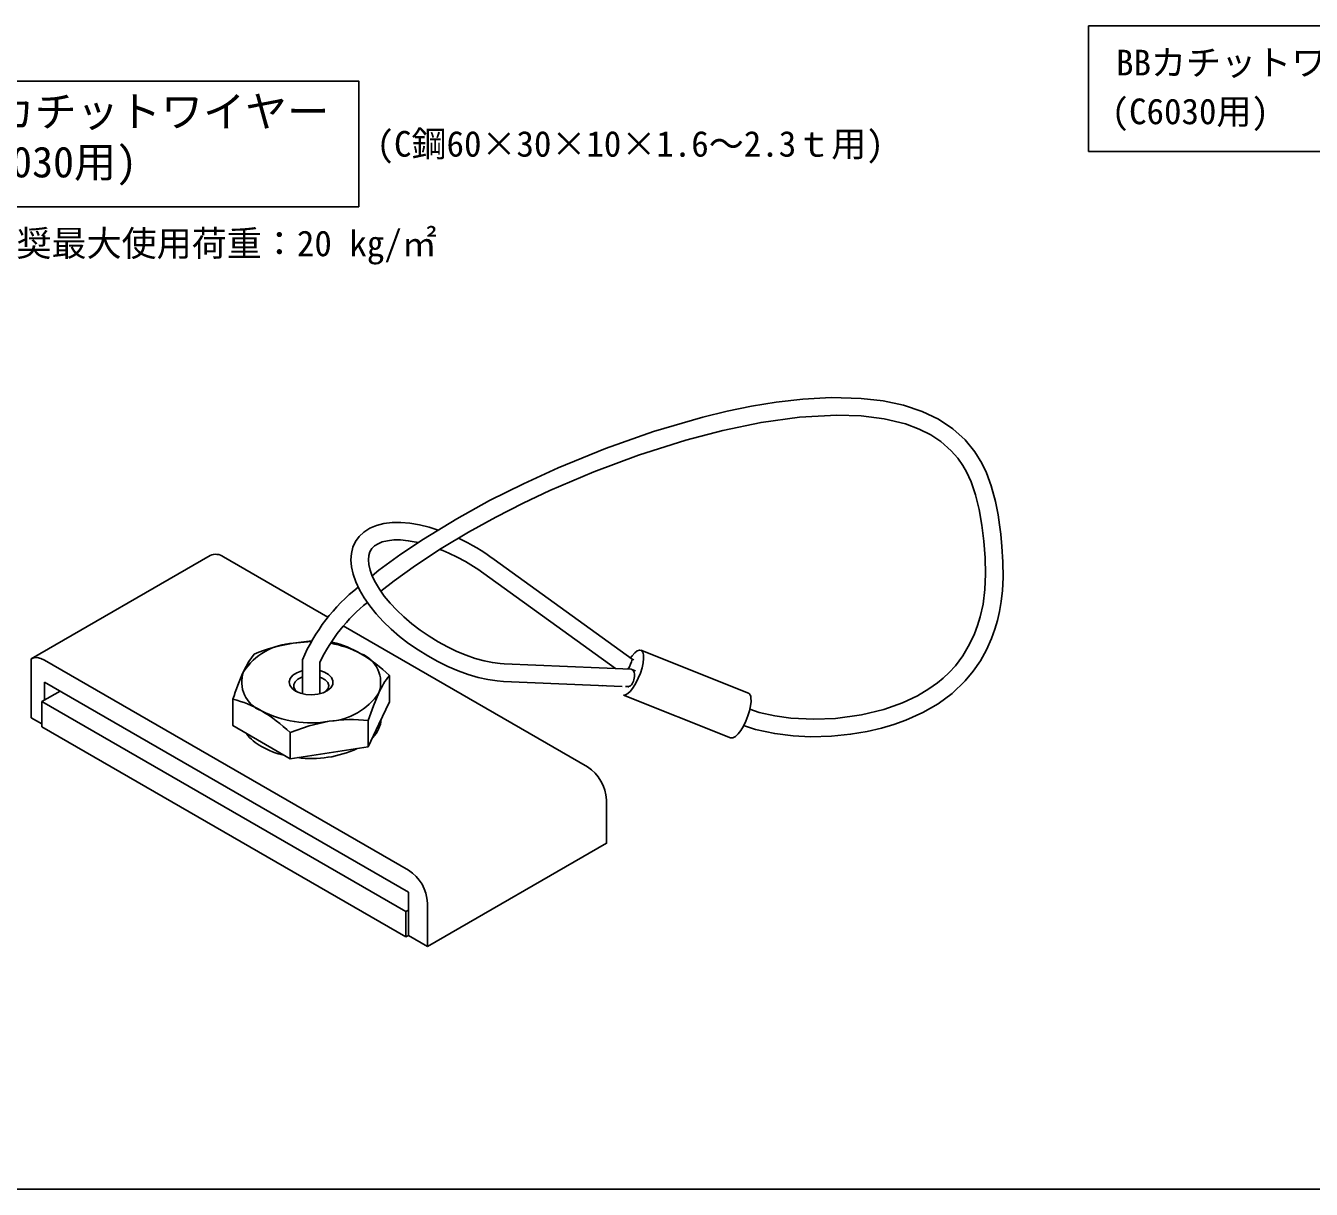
# Model space of a CAD drawing. Units: millimetres on the paper. Extents: x -142 to 140, y -97 to 98.
# Drawn here: x -47 to 26.3, y -96.9 to -30.5 of the extents above; entities that cross this region are included whole.
import ezdxf
from ezdxf.enums import TextEntityAlignment as Align

# ---------------------------------------------------------------- set-up
doc = ezdxf.new("R2010")
doc.units = ezdxf.units.MM
doc.layers.add('0-0_文字･図枠･寸法', color=7, linetype='Continuous')
doc.layers.add('0-4_BBカチットワイヤー', color=7, linetype='Continuous')
doc.styles.add('ＭＳ ゴシック', font='')
doc.styles.get('ＭＳ ゴシック').set_extended_font_data('MS Gothic')

msp = doc.modelspace()

# ---------------------------------------------------------------- linework, layer by layer
at = {"layer": '0-0_文字･図枠･寸法'}
msp.add_line((-141.963, -96.887), (140.037, -96.887), dxfattribs=at)
for points in [[(13.605, -30.467), (13.605, -37.639), (38.374, -37.639), (38.374, -30.467)], [(-52.807, -33.632), (-52.807, -40.804), (-28.038, -40.804), (-28.038, -33.632)]]:
    msp.add_lwpolyline(points, close=True, dxfattribs=at)
at = {"layer": '0-4_BBカチットワイヤー'}
for p, q in [((-36.52, -60.71), (-46.731, -66.604)), ((-29.79, -64.227), (-35.75, -60.786)), ((-12.431, -66.621), (-20.306, -60.931)), ((-20.892, -61.742), (-13.391, -67.161)), ((-14.988, -72.772), (-28.916, -64.731)), ((-30.705, -65.574), (-31.774, -65.71)), ((-30.734, -65.624), (-31.774, -65.71)), ((-29.542, -65.66), (-29.603, -65.658)), ((-46.731, -66.604), (-46.731, -69.97)), ((-25.199, -78.666), (-45.961, -66.681)), ((-31.248, -66.664), (-31.248, -67.534)), ((-12.34, -66.657), (-12.432, -66.62)), ((-5.805, -68.565), (-11.936, -66.119)), ((-30.248, -67.534), (-30.248, -66.772)), ((-12.505, -67.198), (-19.735, -66.898)), ((-12.252, -67.29), (-12.458, -67.208)), ((-45.961, -68.961), (-45.961, -67.938)), ((-45.961, -67.938), (-25.199, -79.924)), ((-31.248, -67.534), (-31.248, -68.604)), ((-30.248, -68.604), (-30.248, -67.534)), ((-26.284, -69.055), (-26.284, -67.551)), ((-14.16, -68.13), (-14.131, -68.147)), ((-12.821, -68.185), (-12.668, -68.192)), ((-12.692, -68.191), (-12.623, -68.219)), ((-46.114, -69.05), (-45.075, -68.45)), ((-12.936, -68.681), (-6.824, -71.119)), ((-26.284, -69.055), (-26.887, -70.342)), ((-46.731, -69.97), (-46.114, -70.326)), ((-27.491, -71.629), (-27.491, -70.124)), ((-26.887, -70.342), (-27.491, -71.629)), ((-25.352, -82.481), (-46.114, -70.495)), ((-31.955, -72.313), (-33.584, -71.367)), ((-27.491, -71.629), (-29.723, -71.971)), ((-25.199, -79.924), (-25.199, -82.4)), ((-24.11, -83.029), (-24.11, -80.553)), ((-25.352, -81.035), (-25.199, -80.947)), ((-25.352, -81.035), (-25.352, -82.481)), ((-25.352, -82.481), (-25.199, -82.392)), ((-25.199, -82.4), (-24.11, -83.029))]:
    msp.add_line(p, q, dxfattribs=at)
for points in [[(3.048, -52.13), (1.884, -51.882), (0.633, -51.738), (-1.084, -51.696), (-2.706, -51.787), (-4.219, -51.962), (-5.626, -52.193), (-7.007, -52.479), (-8.402, -52.818), (-11.209, -53.639), (-13.966, -54.61), (-16.661, -55.707), (-18.637, -56.609), (-20.568, -57.578), (-22.448, -58.618), (-24.34, -59.771), (-25.627, -60.629), (-26.895, -61.555), (-27.271, -61.86)], [(-26.774, -62.744), (-26.022, -62.15), (-24.802, -61.276), (-23.328, -60.314), (-21.767, -59.378), (-20.208, -58.518), (-18.658, -57.729), (-17.125, -57.007), (-14.62, -55.939), (-12.071, -54.984), (-9.381, -54.125), (-7.269, -53.566), (-5.081, -53.112), (-2.898, -52.809), (-0.761, -52.692), (0.622, -52.74), (1.951, -52.908), (3.154, -53.201), (3.933, -53.49), (4.601, -53.825), (5.183, -54.209), (5.77, -54.726), (6.142, -55.158), (6.431, -55.576), (6.64, -55.942), (6.901, -56.509), (7.151, -57.237), (7.362, -58.084), (7.519, -58.972), (7.632, -59.897), (7.707, -60.845), (7.73, -61.765), (7.691, -62.647), (7.584, -63.485), (7.423, -64.215), (7.275, -64.701), (7.092, -65.186), (6.814, -65.778), (6.425, -66.435), (6.003, -67.001)], [(-6.085, -70.415), (-5.392, -70.643), (-4.297, -70.876), (-3.251, -71.005), (-2.266, -71.054), (-1.056, -71.024), (0.026, -70.916), (0.975, -70.755), (1.789, -70.564), (2.5, -70.354), (3.182, -70.108), (4.147, -69.676), (5.031, -69.168), (5.828, -68.581), (6.572, -67.87), (7.024, -67.32), (7.433, -66.714), (7.775, -66.095), (8.065, -65.449), (8.257, -64.919), (8.405, -64.416), (8.523, -63.903), (8.62, -63.332), (8.689, -62.71), (8.728, -61.956), (8.72, -61.075), (8.664, -60.19), (8.594, -59.487), (8.528, -58.966), (8.438, -58.39), (8.284, -57.622), (8.042, -56.726), (7.771, -55.992), (7.509, -55.445), (7.111, -54.793), (6.558, -54.105), (5.867, -53.473), (5.049, -52.93), (4.11, -52.481), (3.048, -52.13)], [(-23.497, -59.257), (-24.009, -59.096), (-24.569, -58.959), (-25.112, -58.867), (-25.635, -58.823), (-26.132, -58.827), (-26.598, -58.884), (-27.028, -58.994), (-27.411, -59.157), (-27.741, -59.37), (-28.01, -59.626), (-28.218, -59.918), (-28.365, -60.239), (-28.452, -60.586), (-28.481, -60.958), (-28.451, -61.354), (-28.361, -61.773), (-28.209, -62.212), (-27.998, -62.663), (-27.73, -63.12), (-27.41, -63.577), (-27.043, -64.03), (-26.633, -64.475), (-26.184, -64.908), (-25.701, -65.325), (-25.188, -65.723), (-24.651, -66.097), (-24.095, -66.445), (-23.526, -66.762), (-22.949, -67.046), (-22.369, -67.294), (-21.793, -67.503), (-21.224, -67.67), (-20.669, -67.793), (-20.131, -67.871), (-19.777, -67.897), (-13, -68.178)], [(-19.735, -66.898), (-19.959, -66.883), (-20.408, -66.824), (-20.886, -66.724), (-21.389, -66.582), (-21.908, -66.4), (-22.439, -66.18), (-22.973, -65.923), (-23.503, -65.633), (-24.023, -65.313), (-24.526, -64.968), (-25.005, -64.601), (-25.455, -64.218), (-25.87, -63.824), (-26.245, -63.424), (-26.575, -63.024), (-26.856, -62.629), (-27.086, -62.246), (-27.263, -61.882), (-27.387, -61.542), (-27.459, -61.231), (-27.481, -60.955), (-27.46, -60.715), (-27.396, -60.506), (-27.284, -60.318), (-27.129, -60.161), (-26.935, -60.036), (-26.698, -59.938), (-26.391, -59.863), (-26.04, -59.824), (-25.646, -59.823), (-25.214, -59.863), (-24.75, -59.943), (-24.639, -59.97)], [(-45.961, -66.681), (-46.174, -66.582), (-46.378, -66.536), (-46.566, -66.543), (-46.731, -66.604)], [(-34.006, -66.344), (-34.302, -66.763), (-34.61, -67.339)], [(-12.934, -68.68), (-12.932, -68.68), (-12.814, -68.669), (-12.677, -68.59), (-12.528, -68.446), (-12.373, -68.245), (-12.223, -67.999), (-12.085, -67.72), (-11.966, -67.424), (-11.873, -67.126), (-11.811, -66.843), (-11.783, -66.589), (-11.791, -66.379)], [(-11.791, -66.379), (-11.834, -66.224), (-11.91, -66.132), (-12.015, -66.109), (-12.143, -66.154), (-12.287, -66.267), (-12.44, -66.44), (-12.522, -66.555)], [(-31.635, -68.451), (-31.84, -68.294), (-31.964, -68.111), (-31.998, -67.916), (-31.939, -67.722), (-31.792, -67.545), (-31.568, -67.397), (-31.282, -67.29), (-31.248, -67.281)], [(-30.248, -67.281), (-29.991, -67.369), (-29.751, -67.508), (-29.584, -67.679), (-29.505, -67.87), (-29.517, -68.067), (-29.621, -68.254), (-29.808, -68.418), (-30.066, -68.547), (-30.373, -68.631), (-30.709, -68.664), (-31.048, -68.643), (-31.364, -68.57), (-31.635, -68.451)], [(-12.505, -67.198), (-12.502, -67.198), (-12.456, -67.208), (-12.415, -67.234), (-12.378, -67.273), (-12.348, -67.325), (-12.326, -67.388), (-12.311, -67.461), (-12.304, -67.541), (-12.306, -67.625), (-12.317, -67.712), (-12.336, -67.798), (-12.362, -67.881), (-12.395, -67.958), (-12.434, -68.027)], [(6.003, -67.001), (5.651, -67.389), (5.314, -67.706), (4.975, -67.985), (4.495, -68.324), (3.837, -68.711), (2.982, -69.112), (1.917, -69.49), (0.64, -69.803), (-0.837, -70.008), (-2.068, -70.057), (-3.391, -69.986), (-4.291, -69.863), (-5.189, -69.666), (-5.725, -69.486)], [(-31.248, -67.647), (-31.278, -67.657), (-31.505, -67.769), (-31.664, -67.914), (-31.742, -68.08), (-31.732, -68.252), (-31.634, -68.415), (-31.534, -68.504)], [(-29.963, -68.504), (-29.903, -68.455), (-29.783, -68.297), (-29.749, -68.126), (-29.804, -67.957), (-29.942, -67.805), (-30.153, -67.683), (-30.248, -67.647)], [(-33.584, -71.367), (-35.213, -70.422), (-35.213, -68.918)], [(-27.491, -70.124), (-27.195, -69.282), (-26.887, -68.546)], [(-6.824, -71.119), (-6.801, -71.126), (-6.684, -71.115), (-6.547, -71.036), (-6.397, -70.892), (-6.243, -70.691), (-6.093, -70.445), (-5.955, -70.166), (-5.836, -69.869), (-5.743, -69.572), (-5.681, -69.288), (-5.653, -69.035), (-5.66, -68.825)], [(-25.352, -81.035), (-46.114, -69.05), (-46.114, -70.495)], [(-29.723, -71.971), (-31.955, -72.313), (-31.955, -70.808), (-30.862, -70.429), (-29.723, -70.174)], [(-24.11, -83.029), (-13.899, -77.134), (-13.899, -74.658)]]:
    msp.add_lwpolyline(points, dxfattribs=at)
for centre, radius, start, end in [((-27.325, -70.484), 11.854, 53.69195, 65.16961), ((-36.201, -61.416), 0.775, 54.38435, 114.30437), ((-27.401, -70.595), 10.989, 53.67418, 68.64771), ((-21.51, -70.837), 10.595, 128.23425, 156.80198), ((-21.389, -71.035), 9.818, 128.82135, 154.58046), ((-31.558, -69.369), 3.664, 93.37339, 146.37041), ((-30.22, -75.436), 9.849, 99.07925, 112.60925), ((-30.591, -71.288), 5.65, 61.70113, 80.33594), ((-30.96, -71.553), 6.061, 59.81867, 76.46797), ((-28.538, -67.953), 1.754, 340.23755, 69.11596), ((-33.07, -74.797), 9.928, 46.87807, 58.70229), ((-13.766, -66.384), 1.355, 323.47394, 349.93102), ((-22.519, -72.865), 13.294, 155.43818, 162.72695), ((-32.959, -67.932), 1.754, 160.23754, 249.11597), ((-22.336, -70.625), 5.004, 142.09419, 155.44943), ((-12.698, -67.901), 0.292, 275.88602, 334.4913), ((-36.631, -74.811), 6.062, 59.81976, 76.46689), ((-29.939, -66.516), 3.665, 273.37346, 326.37034), ((-5.938, -68.81), 0.279, 356.78639, 61.46747), ((-30.756, -64.13), 6.132, 242.53837, 279.70013), ((-38.736, -78.047), 9.918, 46.8722, 58.70785), ((-28.409, -78.985), 8.908, 84.08528, 98.48488), ((-28.394, -69.914), 1.649, 314.4547, 355.30586), ((-32.292, -69.252), 2.691, 216.94122, 241.3052), ((-31.181, -67.337), 4.905, 240.66237, 256.79798), ((-30.73, -66.098), 6.202, 262.55394, 294.85692), ((-16.264, -74.766), 2.367, 2.607, 57.39356), ((-26.475, -80.661), 2.367, 2.607, 57.39356)]:
    msp.add_arc(centre, radius, start, end, dxfattribs=at)

# ---------------------------------------------------------------- texts
at = {"layer": '0-0_文字･図枠･寸法', "style": 'ＭＳ ゴシック'}
for s, height, p in [('BBカチットワイヤー', 1.466, (15.171, -33.745)), ('BBカチットワイヤー', 1.76, (-51.317, -36.771)), ('(C6030用)', 1.466, (14.915, -36.531)), ('(C鋼60×30×10×1.6～2.3ｔ用)', 1.466, (-27.02, -38.383)), ('(C6030用)', 1.76, (-51.461, -39.653)), ('※ 推奨最大使用荷重：20 kg/㎡', 1.466, (-52.558, -44.065))]:
    msp.add_text(s, height=height, dxfattribs=at).set_placement(p, align=Align.BOTTOM_LEFT)

doc.saveas('drawing.dxf')
